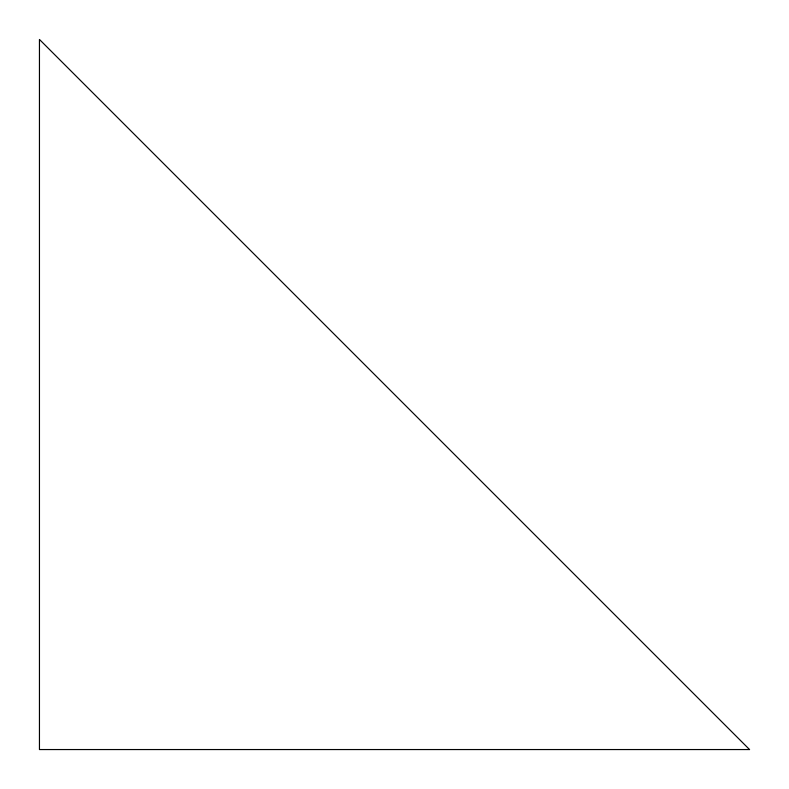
<?xml version="1.0" encoding="UTF-8"?>
<svg xmlns="http://www.w3.org/2000/svg" width="789" height="789" viewBox="0 0 789 789"><rect width="100%" height="100%" fill="white"/><g stroke="black" fill="none" stroke-linecap="round" stroke-linejoin="round"><path stroke-width="1.18" d="M749.55 749.55L39.45 749.55L39.45 39.45L749.55 749.55"/></g></svg>
